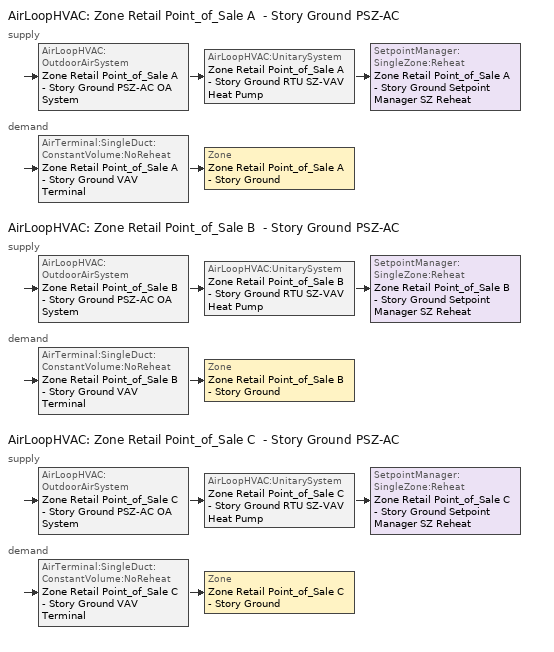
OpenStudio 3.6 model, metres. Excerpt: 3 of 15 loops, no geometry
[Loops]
AirLoopHVAC 'Zone Retail Point_of_Sale A  - Story Ground PSZ-AC'
 supply: AirLoopHVAC:OutdoorAirSystem 'Zone Retail Point_of_Sale A  - Story Ground PSZ-AC OA System' > AirLoopHVAC:UnitarySystem 'Zone Retail Point_of_Sale A  - Story Ground RTU SZ-VAV Heat Pump' > SetpointManager:SingleZone:Reheat 'Zone Retail Point_of_Sale A  - Story Ground Setpoint Manager SZ Reheat'
 demand: AirTerminal:SingleDuct:ConstantVolume:NoReheat 'Zone Retail Point_of_Sale A  - Story Ground VAV Terminal' > Zone 'Zone Retail Point_of_Sale A  - Story Ground'
AirLoopHVAC 'Zone Retail Point_of_Sale B  - Story Ground PSZ-AC'
 supply: AirLoopHVAC:OutdoorAirSystem 'Zone Retail Point_of_Sale B  - Story Ground PSZ-AC OA System' > AirLoopHVAC:UnitarySystem 'Zone Retail Point_of_Sale B  - Story Ground RTU SZ-VAV Heat Pump' > SetpointManager:SingleZone:Reheat 'Zone Retail Point_of_Sale B  - Story Ground Setpoint Manager SZ Reheat'
 demand: AirTerminal:SingleDuct:ConstantVolume:NoReheat 'Zone Retail Point_of_Sale B  - Story Ground VAV Terminal' > Zone 'Zone Retail Point_of_Sale B  - Story Ground'
AirLoopHVAC 'Zone Retail Point_of_Sale C  - Story Ground PSZ-AC'
 supply: AirLoopHVAC:OutdoorAirSystem 'Zone Retail Point_of_Sale C  - Story Ground PSZ-AC OA System' > AirLoopHVAC:UnitarySystem 'Zone Retail Point_of_Sale C  - Story Ground RTU SZ-VAV Heat Pump' > SetpointManager:SingleZone:Reheat 'Zone Retail Point_of_Sale C  - Story Ground Setpoint Manager SZ Reheat'
 demand: AirTerminal:SingleDuct:ConstantVolume:NoReheat 'Zone Retail Point_of_Sale C  - Story Ground VAV Terminal' > Zone 'Zone Retail Point_of_Sale C  - Story Ground'
[Sizing:Zone] Zone Cooling Design Supply Air Temperature Input Method=SupplyAirTemperature; Zone Cooling Design Supply Air Temperature {C}=12.7778; Zone Cooling Design Supply Air Temperature Difference {deltaC}=11.11; Zone Heating Design Supply Air Temperature Input Method=SupplyAirTemperature; Zone Heating Design Supply Air Temperature {C}=50; Zone Heating Design Supply Air Temperature Difference {deltaC}=11.11; Zone Cooling Design Supply Air Humidity Ratio {kg-H2O/kg-air}=0.0085; Zone Heating Design Supply Air Humidity Ratio {kg-H2O/kg-air}=0.008; Cooling Design Air Flow Method=DesignDay; Heating Design Air Flow Method=DesignDay; Account for Dedicated Outdoor Air System=No; Dedicated Outdoor Air System Control Strategy=NeutralSupplyAir; Dedicated Outdoor Air Low Setpoint Temperature for Design {C}=autosize; Dedicated Outdoor Air High Setpoint Temperature for Design {C}=autosize; Zone Load Sizing Method=Sensible Load Only No Latent Load; Zone Latent Cooling Design Supply Air Humidity Ratio Input Method=HumidityRatioDifference; Zone Cooling Design Supply Air Humidity Ratio Difference {kgWater/kgDryAir}=0.005; Zone Latent Heating Design Supply Air Humidity Ratio Input Method=HumidityRatioDifference; Zone Humidification Design Supply Air Humidity Ratio Difference {kgWater/kgDryAir}=0.005
Zone Retail Point_of_Sale A  - Story Ground; Zone Retail Point_of_Sale B  - Story Ground; Zone Retail Point_of_Sale C  - Story Ground
[Zone equipment]
Zone Retail Point_of_Sale A  - Story Ground: Zone Retail Point_of_Sale A  - Story Ground VAV Terminal
Zone Retail Point_of_Sale B  - Story Ground: Zone Retail Point_of_Sale B  - Story Ground VAV Terminal
Zone Retail Point_of_Sale C  - Story Ground: Zone Retail Point_of_Sale C  - Story Ground VAV Terminal
[AirLoopHVAC] Design Return Air Flow Fraction of Supply Air Flow=1
Name | Availability Schedule | Design Supply Air Flow Rate {m3/s}
Zone Retail Point_of_Sale A  - Story Ground PSZ-AC | Zone Retail Point_of_Sale A  - Story Ground PSZ-AC Occ Sch | 0.190138
Zone Retail Point_of_Sale B  - Story Ground PSZ-AC | Zone Retail Point_of_Sale B  - Story Ground PSZ-AC Occ Sch | 0.979689
Zone Retail Point_of_Sale C  - Story Ground PSZ-AC | Zone Retail Point_of_Sale C  - Story Ground PSZ-AC Occ Sch | 0.230054
[Sizing:System] Type of Load to Size On=Sensible; Central Heating Maximum System Air Flow Ratio=1; Preheat Design Temperature {C}=7.22222; Preheat Design Humidity Ratio {kg-H2O/kg-Air}=0.008; Precool Design Temperature {C}=12.7778; Precool Design Humidity Ratio {kg-H2O/kg-Air}=0.008; Central Cooling Design Supply Air Temperature {C}=12.7778; Central Heating Design Supply Air Temperature {C}=50; Sizing Option=Coincident; 100% Outdoor Air in Cooling=No; 100% Outdoor Air in Heating=No; Central Cooling Design Supply Air Humidity Ratio {kg-H2O/kg-Air}=0.0085; Central Heating Design Supply Air Humidity Ratio {kg-H2O/kg-Air}=0.008; Cooling Design Air Flow Method=DesignDay; Heating Design Air Flow Method=DesignDay; System Outdoor Air Method=ZoneSum; Zone Maximum Outdoor Air Fraction=1; Cooling Supply Air Flow Rate Per Floor Area {m3/s-m2}=0.00996765; Cooling Fraction of Autosized Cooling Supply Air Flow Rate=1; Cooling Supply Air Flow Rate Per Unit Cooling Capacity {m3/s-W}=3.94755e-05; Heating Supply Air Flow Rate Per Floor Area {m3/s-m2}=0.00996765; Heating Fraction of Autosized Heating Supply Air Flow Rate=1; Heating Fraction of Autosized Cooling Supply Air Flow Rate=1; Heating Supply Air Flow Rate Per Unit Heating Capacity {m3/s-W}=3.15882e-05; Cooling Design Capacity Method=CoolingDesignCapacity; Cooling Design Capacity Per Floor Area {W/m2}=234.7; Fraction of Autosized Cooling Design Capacity=1; Heating Design Capacity Method=HeatingDesignCapacity; Heating Design Capacity Per Floor Area {W/m2}=157; Fraction of Autosized Heating Design Capacity=1; Central Cooling Capacity Control Method=VAV; Occupant Diversity=1
Name | Design Outdoor Air Flow Rate {m3/s} | Cooling Design Capacity {W} | Heating Design Capacity {W}
Zone Retail Point_of_Sale A  - Story Ground PSZ-AC | 0.190138 | 2778.32 | 2403.94
Zone Retail Point_of_Sale B  - Story Ground PSZ-AC | 0.979689 | 15492.24 | 17136.99
Zone Retail Point_of_Sale C  - Story Ground PSZ-AC | 0.230054 | 3126.13 | 2403.94
[SetpointManager:SingleZone:Reheat] Minimum Supply Air Temperature {C}=12.7778; Maximum Supply Air Temperature {C}=50
Name | Control Zone | Setpoint Node or NodeList
Zone Retail Point_of_Sale A  - Story Ground Setpoint Manager SZ Reheat | Zone Retail Point_of_Sale A  - Story Ground | Zone Retail Point_of_Sale A  - Story Ground PSZ-AC Supply Outlet Node
Zone Retail Point_of_Sale B  - Story Ground Setpoint Manager SZ Reheat | Zone Retail Point_of_Sale B  - Story Ground | Zone Retail Point_of_Sale B  - Story Ground PSZ-AC Supply Outlet Node
Zone Retail Point_of_Sale C  - Story Ground Setpoint Manager SZ Reheat | Zone Retail Point_of_Sale C  - Story Ground | Zone Retail Point_of_Sale C  - Story Ground PSZ-AC Supply Outlet Node
[Controller:OutdoorAir] Economizer Control Type=NoEconomizer; Economizer Control Action Type=ModulateFlow; Economizer Maximum Limit Dry-Bulb Temperature {C}=28; Economizer Maximum Limit Enthalpy {J/kg}=64000; Lockout Type=LockoutWithCompressor; Minimum Limit Type=FixedMinimum; High Humidity Control=No; Heat Recovery Bypass Control Type=BypassWhenWithinEconomizerLimits
Name | Minimum Outdoor Air Flow Rate {m3/s} | Maximum Outdoor Air Flow Rate {m3/s} | Minimum Outdoor Air Schedule | Controller Mechanical Ventilation
Zone Retail Point_of_Sale A  - Story Ground PSZ-AC OA System Controller | 0.0382122 | 0.190138 | Zone Retail Point_of_Sale A  - Story Ground PSZ-AC_night_ventcycle_schedule | Controller Mechanical Ventilation 7
Zone Retail Point_of_Sale B  - Story Ground PSZ-AC OA System Controller | 0.272404 | 0.979689 | Zone Retail Point_of_Sale B  - Story Ground PSZ-AC_night_ventcycle_schedule | Controller Mechanical Ventilation 8
Zone Retail Point_of_Sale C  - Story Ground PSZ-AC OA System Controller | 0.0382122 | 0.230054 | Zone Retail Point_of_Sale C  - Story Ground PSZ-AC_night_ventcycle_schedule | Controller Mechanical Ventilation 9
[Controller:MechanicalVentilation] Availability Schedule=Always On Discrete
Controller Mechanical Ventilation 7; Controller Mechanical Ventilation 8; Controller Mechanical Ventilation 9
[AirLoopHVAC:OutdoorAirSystem]
Name | Controller
Zone Retail Point_of_Sale A  - Story Ground PSZ-AC OA System | Zone Retail Point_of_Sale A  - Story Ground PSZ-AC OA System Controller
Zone Retail Point_of_Sale B  - Story Ground PSZ-AC OA System | Zone Retail Point_of_Sale B  - Story Ground PSZ-AC OA System Controller
Zone Retail Point_of_Sale C  - Story Ground PSZ-AC OA System | Zone Retail Point_of_Sale C  - Story Ground PSZ-AC OA System Controller
[AirTerminal:SingleDuct:ConstantVolume:NoReheat] Availability Schedule=Always On Discrete; Maximum Air Flow Rate {m3/s}=AutoSize
Zone Retail Point_of_Sale A  - Story Ground VAV Terminal; Zone Retail Point_of_Sale B  - Story Ground VAV Terminal; Zone Retail Point_of_Sale C  - Story Ground VAV Terminal
[Coil:Cooling:DX:MultiSpeed] Availability Schedule=Always On Discrete; Condenser Type=AirCooled; Minimum Outdoor Dry-Bulb Temperature for Compressor Operation {C}=-25; Apply Part Load Fraction to Speeds Greater than 1=No; Apply Latent Degradation to Speeds Greater than 1=No; Crankcase Heater Capacity {W}=0; Maximum Outdoor Dry-Bulb Temperature for Crankcase Heater Operation {C}=10; Basin Heater Capacity {W/K}=0; Basin Heater Setpoint Temperature {C}=2; Fuel Type=Electricity
Name | Stage 1 | Stage 2 | Stage 3 | Stage 4
Zone Retail Point_of_Sale A  - Story Ground PSZ-AC Heat Pump Cooling Coil | Coil Cooling DX Multi Speed Stage Data 25 | Coil Cooling DX Multi Speed Stage Data 26 | Coil Cooling DX Multi Speed Stage Data 27 | Coil Cooling DX Multi Speed Stage Data 28
Zone Retail Point_of_Sale B  - Story Ground PSZ-AC Heat Pump Cooling Coil | Coil Cooling DX Multi Speed Stage Data 29 | Coil Cooling DX Multi Speed Stage Data 30 | Coil Cooling DX Multi Speed Stage Data 31 | Coil Cooling DX Multi Speed Stage Data 32
Zone Retail Point_of_Sale C  - Story Ground PSZ-AC Heat Pump Cooling Coil | Coil Cooling DX Multi Speed Stage Data 33 | Coil Cooling DX Multi Speed Stage Data 34 | Coil Cooling DX Multi Speed Stage Data 35 | Coil Cooling DX Multi Speed Stage Data 36
[Coil:Cooling:DX:MultiSpeed:StageData] Rated Evaporator Fan Power Per Volume Flow Rate 2017 {W/(m3/s)}=773.3; Rated Evaporator Fan Power Per Volume Flow Rate 2023 {W/(m3/s)}=934.4; Nominal Time for Condensate Removal to Begin {s}=1000; Ratio of Initial Moisture Evaporation Rate and Steady State Latent Capacity=1.5; Maximum Cycling Rate {cycles/hr}=0; Latent Capacity Time Constant {s}=45; Rated Waste Heat Fraction of Power Input=0.5; Evaporative Condenser Effectiveness=0.9; Evaporative Condenser Air Flow Rate {m3/s}=autosize; Rated Evaporative Condenser Pump Power Consumption {W}=autosize
Name | Gross Rated Total Cooling Capacity {W} | Gross Rated Sensible Heat Ratio | Gross Rated Cooling COP {W/W} | Rated Air Flow Rate {m3/s} | Total Cooling Capacity Function of Temperature Curve | Total Cooling Capacity Function of Flow Fraction Curve | Energy Input Ratio Function of Temperature Curve | Energy Input Ratio Function of Flow Fraction Curve | Part Load Fraction Correlation Curve | Waste Heat Function of Temperature Curve
Coil Cooling DX Multi Speed Stage Data 25 | 1564.99 | 0.872821 | 4.4 | 0.0760554 | Zone Retail Point_of_Sale A  - Story Ground PSZ-AC cool_cap_ft1 | Zone Retail Point_of_Sale A  - Story Ground PSZ-AC cool_cap_fff_all_stages | Zone Retail Point_of_Sale A  - Story Ground PSZ-AC cool_eir_ft1 | Zone Retail Point_of_Sale A  - Story Ground PSZ-AC cool_eir_fff | Zone Retail Point_of_Sale A  - Story Ground PSZ-AC cool_plf_fplr | Curve Biquadratic 147
Coil Cooling DX Multi Speed Stage Data 26 | 2217.06 | 0.804631 | 4.56 | 0.114045 | Zone Retail Point_of_Sale A  - Story Ground PSZ-AC cool_cap_ft2 | Zone Retail Point_of_Sale A  - Story Ground PSZ-AC cool_cap_fff_all_stages | Zone Retail Point_of_Sale A  - Story Ground PSZ-AC cool_eir_ft2 | Zone Retail Point_of_Sale A  - Story Ground PSZ-AC cool_eir_fff | Zone Retail Point_of_Sale A  - Story Ground PSZ-AC cool_plf_fplr | Curve Biquadratic 150
Coil Cooling DX Multi Speed Stage Data 27 | 2912.61 | 0.794527 | 4.44 | 0.139384 | Zone Retail Point_of_Sale A  - Story Ground PSZ-AC cool_cap_ft3 | Zone Retail Point_of_Sale A  - Story Ground PSZ-AC cool_cap_fff_all_stages | Zone Retail Point_of_Sale A  - Story Ground PSZ-AC cool_eir_ft3 | Zone Retail Point_of_Sale A  - Story Ground PSZ-AC cool_eir_fff | Zone Retail Point_of_Sale A  - Story Ground PSZ-AC cool_plf_fplr | Curve Biquadratic 153
Coil Cooling DX Multi Speed Stage Data 28 | 4347.18 | 0.784533 | 4.11 | 0.190138 | Zone Retail Point_of_Sale A  - Story Ground PSZ-AC cool_cap_ft4 | Zone Retail Point_of_Sale A  - Story Ground PSZ-AC cool_cap_fff_all_stages | Zone Retail Point_of_Sale A  - Story Ground PSZ-AC cool_eir_ft4 | Zone Retail Point_of_Sale A  - Story Ground PSZ-AC cool_eir_fff | Zone Retail Point_of_Sale A  - Story Ground PSZ-AC cool_plf_fplr | Curve Biquadratic 156
Coil Cooling DX Multi Speed Stage Data 29 | 8758.09 | 0.872821 | 4.4 | 0.391876 | Zone Retail Point_of_Sale B  - Story Ground PSZ-AC cool_cap_ft1 | Zone Retail Point_of_Sale B  - Story Ground PSZ-AC cool_cap_fff_all_stages | Zone Retail Point_of_Sale B  - Story Ground PSZ-AC cool_eir_ft1 | Zone Retail Point_of_Sale B  - Story Ground PSZ-AC cool_eir_fff | Zone Retail Point_of_Sale B  - Story Ground PSZ-AC cool_plf_fplr | Curve Biquadratic 171
Coil Cooling DX Multi Speed Stage Data 30 | 12407.3 | 0.804631 | 4.56 | 0.587618 | Zone Retail Point_of_Sale B  - Story Ground PSZ-AC cool_cap_ft2 | Zone Retail Point_of_Sale B  - Story Ground PSZ-AC cool_cap_fff_all_stages | Zone Retail Point_of_Sale B  - Story Ground PSZ-AC cool_eir_ft2 | Zone Retail Point_of_Sale B  - Story Ground PSZ-AC cool_eir_fff | Zone Retail Point_of_Sale B  - Story Ground PSZ-AC cool_plf_fplr | Curve Biquadratic 174
Coil Cooling DX Multi Speed Stage Data 31 | 16299.8 | 0.794527 | 4.44 | 0.718178 | Zone Retail Point_of_Sale B  - Story Ground PSZ-AC cool_cap_ft3 | Zone Retail Point_of_Sale B  - Story Ground PSZ-AC cool_cap_fff_all_stages | Zone Retail Point_of_Sale B  - Story Ground PSZ-AC cool_eir_ft3 | Zone Retail Point_of_Sale B  - Story Ground PSZ-AC cool_eir_fff | Zone Retail Point_of_Sale B  - Story Ground PSZ-AC cool_plf_fplr | Curve Biquadratic 177
Coil Cooling DX Multi Speed Stage Data 32 | 24328 | 0.784533 | 4.11 | 0.979689 | Zone Retail Point_of_Sale B  - Story Ground PSZ-AC cool_cap_ft4 | Zone Retail Point_of_Sale B  - Story Ground PSZ-AC cool_cap_fff_all_stages | Zone Retail Point_of_Sale B  - Story Ground PSZ-AC cool_eir_ft4 | Zone Retail Point_of_Sale B  - Story Ground PSZ-AC cool_eir_fff | Zone Retail Point_of_Sale B  - Story Ground PSZ-AC cool_plf_fplr | Curve Biquadratic 180
Coil Cooling DX Multi Speed Stage Data 33 | 1656.23 | 0.872821 | 4.4 | 0.0920217 | Zone Retail Point_of_Sale C  - Story Ground PSZ-AC cool_cap_ft1 | Zone Retail Point_of_Sale C  - Story Ground PSZ-AC cool_cap_fff_all_stages | Zone Retail Point_of_Sale C  - Story Ground PSZ-AC cool_eir_ft1 | Zone Retail Point_of_Sale C  - Story Ground PSZ-AC cool_eir_fff | Zone Retail Point_of_Sale C  - Story Ground PSZ-AC cool_plf_fplr | Curve Biquadratic 195
Coil Cooling DX Multi Speed Stage Data 34 | 2346.33 | 0.804631 | 4.56 | 0.137987 | Zone Retail Point_of_Sale C  - Story Ground PSZ-AC cool_cap_ft2 | Zone Retail Point_of_Sale C  - Story Ground PSZ-AC cool_cap_fff_all_stages | Zone Retail Point_of_Sale C  - Story Ground PSZ-AC cool_eir_ft2 | Zone Retail Point_of_Sale C  - Story Ground PSZ-AC cool_eir_fff | Zone Retail Point_of_Sale C  - Story Ground PSZ-AC cool_plf_fplr | Curve Biquadratic 198
Coil Cooling DX Multi Speed Stage Data 35 | 3082.43 | 0.794527 | 4.44 | 0.168645 | Zone Retail Point_of_Sale C  - Story Ground PSZ-AC cool_cap_ft3 | Zone Retail Point_of_Sale C  - Story Ground PSZ-AC cool_cap_fff_all_stages | Zone Retail Point_of_Sale C  - Story Ground PSZ-AC cool_eir_ft3 | Zone Retail Point_of_Sale C  - Story Ground PSZ-AC cool_eir_fff | Zone Retail Point_of_Sale C  - Story Ground PSZ-AC cool_plf_fplr | Curve Biquadratic 201
Coil Cooling DX Multi Speed Stage Data 36 | 4600.64 | 0.784533 | 4.11 | 0.230054 | Zone Retail Point_of_Sale C  - Story Ground PSZ-AC cool_cap_ft4 | Zone Retail Point_of_Sale C  - Story Ground PSZ-AC cool_cap_fff_all_stages | Zone Retail Point_of_Sale C  - Story Ground PSZ-AC cool_eir_ft4 | Zone Retail Point_of_Sale C  - Story Ground PSZ-AC cool_eir_fff | Zone Retail Point_of_Sale C  - Story Ground PSZ-AC cool_plf_fplr | Curve Biquadratic 204
[Coil:Heating:DX:MultiSpeed] Availability Schedule=Always On Discrete; Minimum Outdoor Dry-Bulb Temperature for Compressor Operation {C}=-17.7778; Crankcase Heater Capacity {W}=0; Maximum Outdoor Dry-Bulb Temperature for Crankcase Heater Operation {C}=10; Maximum Outdoor Dry-Bulb Temperature for Defrost Operation {C}=4.444; Defrost Strategy=ReverseCycle; Defrost Control=OnDemand; Defrost Time Period Fraction=0.058333; Resistive Defrost Heater Capacity {W}=autosize; Apply Part Load Fraction to Speeds Greater than 1=No; Fuel Type=Electricity; Region number for Calculating HSPF=4
Name | Defrost Energy Input Ratio Function of Temperature Curve | Stage 1 | Stage 2 | Stage 3 | Stage 4
Zone Retail Point_of_Sale A  - Story Ground PSZ-AC Heat Pump Coil | Zone Retail Point_of_Sale A  - Story Ground PSZ-AC defrost_eir | Coil Heating DX Multi Speed Stage Data 25 | Coil Heating DX Multi Speed Stage Data 26 | Coil Heating DX Multi Speed Stage Data 27 | Coil Heating DX Multi Speed Stage Data 28
Zone Retail Point_of_Sale B  - Story Ground PSZ-AC Heat Pump Coil | Zone Retail Point_of_Sale B  - Story Ground PSZ-AC defrost_eir | Coil Heating DX Multi Speed Stage Data 29 | Coil Heating DX Multi Speed Stage Data 30 | Coil Heating DX Multi Speed Stage Data 31 | Coil Heating DX Multi Speed Stage Data 32
Zone Retail Point_of_Sale C  - Story Ground PSZ-AC Heat Pump Coil | Zone Retail Point_of_Sale C  - Story Ground PSZ-AC defrost_eir | Coil Heating DX Multi Speed Stage Data 33 | Coil Heating DX Multi Speed Stage Data 34 | Coil Heating DX Multi Speed Stage Data 35 | Coil Heating DX Multi Speed Stage Data 36
[Coil:Heating:DX:MultiSpeed:StageData] Rated Supply Air Fan Power Per Volume Flow Rate 2017 {W/(m3/s)}=773.3; Rated Supply Air Fan Power Per Volume Flow Rate 2023 {W/(m3/s)}=934.4; Rated Waste Heat Fraction of Power Input=0.2
Name | Gross Rated Heating Capacity {W} | Gross Rated Heating COP {W/W} | Rated Air Flow Rate {m3/s} | Heating Capacity Function of Temperature Curve | Heating Capacity Function of Flow Fraction Curve | Energy Input Ratio Function of Temperature Curve | Energy Input Ratio Function of Flow Fraction Curve | Part Load Fraction Correlation Curve | Waste Heat Function of Temperature Curve
Coil Heating DX Multi Speed Stage Data 25 | 1258.99 | 4.96 | 0.0760554 | Zone Retail Point_of_Sale A  - Story Ground PSZ-AC heat_cap_ft1 | Zone Retail Point_of_Sale A  - Story Ground PSZ-AC heat_cap_fff_all_stages | Zone Retail Point_of_Sale A  - Story Ground PSZ-AC heat_eir_ft1 | Zone Retail Point_of_Sale A  - Story Ground PSZ-AC heat_eir_fff | Zone Retail Point_of_Sale A  - Story Ground PSZ-AC heat_plf_fplr | Curve Biquadratic 159
Coil Heating DX Multi Speed Stage Data 26 | 2086.65 | 4.24 | 0.114045 | Zone Retail Point_of_Sale A  - Story Ground PSZ-AC heat_cap_ft2 | Zone Retail Point_of_Sale A  - Story Ground PSZ-AC heat_cap_fff_all_stages | Zone Retail Point_of_Sale A  - Story Ground PSZ-AC heat_eir_ft2 | Zone Retail Point_of_Sale A  - Story Ground PSZ-AC heat_eir_fff | Zone Retail Point_of_Sale A  - Story Ground PSZ-AC heat_plf_fplr | Curve Biquadratic 162
Coil Heating DX Multi Speed Stage Data 27 | 3461.24 | 3.59 | 0.139384 | Zone Retail Point_of_Sale A  - Story Ground PSZ-AC heat_cap_ft3 | Zone Retail Point_of_Sale A  - Story Ground PSZ-AC heat_cap_fff_all_stages | Zone Retail Point_of_Sale A  - Story Ground PSZ-AC heat_eir_ft3 | Zone Retail Point_of_Sale A  - Story Ground PSZ-AC heat_eir_fff | Zone Retail Point_of_Sale A  - Story Ground PSZ-AC heat_plf_fplr | Curve Biquadratic 165
Coil Heating DX Multi Speed Stage Data 28 | 4347.18 | 3.42 | 0.190138 | Zone Retail Point_of_Sale A  - Story Ground PSZ-AC heat_cap_ft4 | Zone Retail Point_of_Sale A  - Story Ground PSZ-AC heat_cap_fff_all_stages | Zone Retail Point_of_Sale A  - Story Ground PSZ-AC heat_eir_ft4 | Zone Retail Point_of_Sale A  - Story Ground PSZ-AC heat_eir_fff | Zone Retail Point_of_Sale A  - Story Ground PSZ-AC heat_plf_fplr | Curve Biquadratic 168
Coil Heating DX Multi Speed Stage Data 29 | 6811.85 | 4.96 | 0.391876 | Zone Retail Point_of_Sale B  - Story Ground PSZ-AC heat_cap_ft1 | Zone Retail Point_of_Sale B  - Story Ground PSZ-AC heat_cap_fff_all_stages | Zone Retail Point_of_Sale B  - Story Ground PSZ-AC heat_eir_ft1 | Zone Retail Point_of_Sale B  - Story Ground PSZ-AC heat_eir_fff | Zone Retail Point_of_Sale B  - Story Ground PSZ-AC heat_plf_fplr | Curve Biquadratic 183
Coil Heating DX Multi Speed Stage Data 30 | 11677.5 | 4.24 | 0.587618 | Zone Retail Point_of_Sale B  - Story Ground PSZ-AC heat_cap_ft2 | Zone Retail Point_of_Sale B  - Story Ground PSZ-AC heat_cap_fff_all_stages | Zone Retail Point_of_Sale B  - Story Ground PSZ-AC heat_eir_ft2 | Zone Retail Point_of_Sale B  - Story Ground PSZ-AC heat_eir_fff | Zone Retail Point_of_Sale B  - Story Ground PSZ-AC heat_plf_fplr | Curve Biquadratic 186
Coil Heating DX Multi Speed Stage Data 31 | 17834.1 | 3.59 | 0.718178 | Zone Retail Point_of_Sale B  - Story Ground PSZ-AC heat_cap_ft3 | Zone Retail Point_of_Sale B  - Story Ground PSZ-AC heat_cap_fff_all_stages | Zone Retail Point_of_Sale B  - Story Ground PSZ-AC heat_eir_ft3 | Zone Retail Point_of_Sale B  - Story Ground PSZ-AC heat_eir_fff | Zone Retail Point_of_Sale B  - Story Ground PSZ-AC heat_plf_fplr | Curve Biquadratic 189
Coil Heating DX Multi Speed Stage Data 32 | 24328 | 3.42 | 0.979689 | Zone Retail Point_of_Sale B  - Story Ground PSZ-AC heat_cap_ft4 | Zone Retail Point_of_Sale B  - Story Ground PSZ-AC heat_cap_fff_all_stages | Zone Retail Point_of_Sale B  - Story Ground PSZ-AC heat_eir_ft4 | Zone Retail Point_of_Sale B  - Story Ground PSZ-AC heat_eir_fff | Zone Retail Point_of_Sale B  - Story Ground PSZ-AC heat_plf_fplr | Curve Biquadratic 192
Coil Heating DX Multi Speed Stage Data 33 | 1523.29 | 4.96 | 0.0920217 | Zone Retail Point_of_Sale C  - Story Ground PSZ-AC heat_cap_ft1 | Zone Retail Point_of_Sale C  - Story Ground PSZ-AC heat_cap_fff_all_stages | Zone Retail Point_of_Sale C  - Story Ground PSZ-AC heat_eir_ft1 | Zone Retail Point_of_Sale C  - Story Ground PSZ-AC heat_eir_fff | Zone Retail Point_of_Sale C  - Story Ground PSZ-AC heat_plf_fplr | Curve Biquadratic 207
Coil Heating DX Multi Speed Stage Data 34 | 2284.17 | 4.24 | 0.137987 | Zone Retail Point_of_Sale C  - Story Ground PSZ-AC heat_cap_ft2 | Zone Retail Point_of_Sale C  - Story Ground PSZ-AC heat_cap_fff_all_stages | Zone Retail Point_of_Sale C  - Story Ground PSZ-AC heat_eir_ft2 | Zone Retail Point_of_Sale C  - Story Ground PSZ-AC heat_eir_fff | Zone Retail Point_of_Sale C  - Story Ground PSZ-AC heat_plf_fplr | Curve Biquadratic 210
Coil Heating DX Multi Speed Stage Data 35 | 3910.54 | 3.59 | 0.168645 | Zone Retail Point_of_Sale C  - Story Ground PSZ-AC heat_cap_ft3 | Zone Retail Point_of_Sale C  - Story Ground PSZ-AC heat_cap_fff_all_stages | Zone Retail Point_of_Sale C  - Story Ground PSZ-AC heat_eir_ft3 | Zone Retail Point_of_Sale C  - Story Ground PSZ-AC heat_eir_fff | Zone Retail Point_of_Sale C  - Story Ground PSZ-AC heat_plf_fplr | Curve Biquadratic 213
Coil Heating DX Multi Speed Stage Data 36 | 4600.64 | 3.42 | 0.230054 | Zone Retail Point_of_Sale C  - Story Ground PSZ-AC heat_cap_ft4 | Zone Retail Point_of_Sale C  - Story Ground PSZ-AC heat_cap_fff_all_stages | Zone Retail Point_of_Sale C  - Story Ground PSZ-AC heat_eir_ft4 | Zone Retail Point_of_Sale C  - Story Ground PSZ-AC heat_eir_fff | Zone Retail Point_of_Sale C  - Story Ground PSZ-AC heat_plf_fplr | Curve Biquadratic 216
[Coil:Heating:Gas] Availability Schedule=Always On Discrete; Gas Burner Efficiency=0.8; Parasitic Electric Load {W}=0; Parasitic Gas Load {W}=0
Name | Nominal Capacity {W}
Zone Retail Point_of_Sale A  - Story Ground PSZ-AC gas backup coil | 7672.74
Zone Retail Point_of_Sale B  - Story Ground PSZ-AC gas backup coil | 41665.4
Zone Retail Point_of_Sale C  - Story Ground PSZ-AC gas backup coil | 9057.02
[Fan:VariableVolume] Availability Schedule=Always On Discrete; Fan Total Efficiency=0.63; Pressure Rise {Pa}=622.722; Maximum Flow Rate {m3/s}=Autosize; Fan Power Minimum Flow Rate Input Method=Fraction; Fan Power Minimum Flow Fraction=0.4; Fan Power Minimum Air Flow Rate {m3/s}=0; Motor In Airstream Fraction=1; Fan Power Coefficient 1=0.242469; Fan Power Coefficient 2=-1.46455; Fan Power Coefficient 3=4.496391; Fan Power Coefficient 4=-3.6426; Fan Power Coefficient 5=1.301203
Name | Motor Efficiency
Zone Retail Point_of_Sale A  - Story Ground PSZ-AC VFD Fan; Zone Retail Point_of_Sale C  - Story Ground PSZ-AC VFD Fan | 0.825
Zone Retail Point_of_Sale B  - Story Ground PSZ-AC VFD Fan | 0.875
[AirLoopHVAC:UnitarySystem] Control Type=Load; Dehumidification Control Type=None; Availability Schedule=Always On Discrete; Fan Placement=DrawThrough; DX Heating Coil Sizing Ratio=1; Use DOAS DX Cooling Coil=No; DOAS DX Cooling Coil Leaving Minimum Air Temperature {C}=2; Latent Load Control=SensibleOnlyLoadControl; Supply Air Flow Rate Method During Cooling Operation=SupplyAirFlowRate; Supply Air Flow Rate Method During Heating Operation=SupplyAirFlowRate; Supply Air Flow Rate Method When No Cooling or Heating is Required=SupplyAirFlowRate; Maximum Supply Air Temperature {C}=50; Maximum Outdoor Dry-Bulb Temperature for Supplemental Heater Operation {C}=21; Maximum Cycling Rate {cycles/hr}=2.5; Heat Pump Time Constant {s}=60; Fraction of On-Cycle Power Use=0.01; Heat Pump Fan Delay Time {s}=60; Ancilliary On-Cycle Electric Power {W}=0; Ancilliary Off-Cycle Electric Power {W}=0
Name | Controlling Zone or Thermostat Location | Supply Fan | Supply Air Fan Operating Mode Schedule | Heating Coil | Cooling Coil | Supplemental Heating Coil | Supply Air Flow Rate During Cooling Operation {m3/s} | Supply Air Flow Rate During Heating Operation {m3/s} | Supply Air Flow Rate When No Cooling or Heating is Required {m3/s}
Zone Retail Point_of_Sale A  - Story Ground RTU SZ-VAV Heat Pump | Zone Retail Point_of_Sale A  - Story Ground | Zone Retail Point_of_Sale A  - Story Ground PSZ-AC VFD Fan | Zone Retail Point_of_Sale A  - Story Ground PSZ-AC_night_fancycle_schedule | Zone Retail Point_of_Sale A  - Story Ground PSZ-AC Heat Pump Coil | Zone Retail Point_of_Sale A  - Story Ground PSZ-AC Heat Pump Cooling Coil | Zone Retail Point_of_Sale A  - Story Ground PSZ-AC gas backup coil | 0.190138 | 0.190138 | 0.0760554
Zone Retail Point_of_Sale B  - Story Ground RTU SZ-VAV Heat Pump | Zone Retail Point_of_Sale B  - Story Ground | Zone Retail Point_of_Sale B  - Story Ground PSZ-AC VFD Fan | Zone Retail Point_of_Sale B  - Story Ground PSZ-AC_night_fancycle_schedule | Zone Retail Point_of_Sale B  - Story Ground PSZ-AC Heat Pump Coil | Zone Retail Point_of_Sale B  - Story Ground PSZ-AC Heat Pump Cooling Coil | Zone Retail Point_of_Sale B  - Story Ground PSZ-AC gas backup coil | 0.979689 | 0.979689 | 0.391876
Zone Retail Point_of_Sale C  - Story Ground RTU SZ-VAV Heat Pump | Zone Retail Point_of_Sale C  - Story Ground | Zone Retail Point_of_Sale C  - Story Ground PSZ-AC VFD Fan | Zone Retail Point_of_Sale C  - Story Ground PSZ-AC_night_fancycle_schedule | Zone Retail Point_of_Sale C  - Story Ground PSZ-AC Heat Pump Coil | Zone Retail Point_of_Sale C  - Story Ground PSZ-AC Heat Pump Cooling Coil | Zone Retail Point_of_Sale C  - Story Ground PSZ-AC gas backup coil | 0.230054 | 0.230054 | 0.0920217
[Schedule:Ruleset]
Name | Default Day Schedule | Summer Design Day Schedule | Winter Design Day Schedule
Zone Retail Point_of_Sale A  - Story Ground PSZ-AC Occ Sch | Zone Retail Point_of_Sale A  - Story Ground PSZ-AC Occ Sch Default | Zone Retail Point_of_Sale A  - Story Ground PSZ-AC Occ Sch Summer Design Day | Zone Retail Point_of_Sale A  - Story Ground PSZ-AC Occ Sch Winter Design Day
Zone Retail Point_of_Sale B  - Story Ground PSZ-AC Occ Sch | Zone Retail Point_of_Sale B  - Story Ground PSZ-AC Occ Sch Default | Zone Retail Point_of_Sale B  - Story Ground PSZ-AC Occ Sch Summer Design Day | Zone Retail Point_of_Sale B  - Story Ground PSZ-AC Occ Sch Winter Design Day
Zone Retail Point_of_Sale C  - Story Ground PSZ-AC Occ Sch | Zone Retail Point_of_Sale C  - Story Ground PSZ-AC Occ Sch Default | Zone Retail Point_of_Sale C  - Story Ground PSZ-AC Occ Sch Summer Design Day | Zone Retail Point_of_Sale C  - Story Ground PSZ-AC Occ Sch Winter Design Day
Zone Retail Point_of_Sale A  - Story Ground PSZ-AC_night_fancycle_schedule | Zone Retail Point_of_Sale A  - Story Ground PSZ-AC Occ Sch Default 1 | Zone Retail Point_of_Sale A  - Story Ground PSZ-AC Occ Sch Summer Design Day 1 | Zone Retail Point_of_Sale A  - Story Ground PSZ-AC Occ Sch Winter Design Day 1
Zone Retail Point_of_Sale B  - Story Ground PSZ-AC_night_fancycle_schedule | Zone Retail Point_of_Sale B  - Story Ground PSZ-AC Occ Sch Default 1 | Zone Retail Point_of_Sale B  - Story Ground PSZ-AC Occ Sch Summer Design Day 1 | Zone Retail Point_of_Sale B  - Story Ground PSZ-AC Occ Sch Winter Design Day 1
Zone Retail Point_of_Sale C  - Story Ground PSZ-AC_night_fancycle_schedule | Zone Retail Point_of_Sale C  - Story Ground PSZ-AC Occ Sch Default 1 | Zone Retail Point_of_Sale C  - Story Ground PSZ-AC Occ Sch Summer Design Day 1 | Zone Retail Point_of_Sale C  - Story Ground PSZ-AC Occ Sch Winter Design Day 1
[Schedule:Day]
Zone Retail Point_of_Sale A  - Story Ground PSZ-AC Occ Sch Default; Zone Retail Point_of_Sale B  - Story Ground PSZ-AC Occ Sch Default; Zone Retail Point_of_Sale C  - Story Ground PSZ-AC Occ Sch Default; Zone Retail Point_of_Sale A  - Story Ground PSZ-AC Occ Sch Default 1; Zone Retail Point_of_Sale B  - Story Ground PSZ-AC Occ Sch Default 1; Zone Retail Point_of_Sale C  - Story Ground PSZ-AC Occ Sch Default 1: 6, 20, 0, 21, 0, 1, 24, 0, 0
Zone Retail Point_of_Sale A  - Story Ground PSZ-AC Occ Sch Winter Design Day; Zone Retail Point_of_Sale A  - Story Ground PSZ-AC Occ Sch Summer Design Day; Zone Retail Point_of_Sale B  - Story Ground PSZ-AC Occ Sch Winter Design Day; Zone Retail Point_of_Sale B  - Story Ground PSZ-AC Occ Sch Summer Design Day; Zone Retail Point_of_Sale C  - Story Ground PSZ-AC Occ Sch Winter Design Day; Zone Retail Point_of_Sale C  - Story Ground PSZ-AC Occ Sch Summer Design Day; Zone Retail Point_of_Sale A  - Story Ground PSZ-AC Occ Sch Summer Design Day 1; Zone Retail Point_of_Sale A  - Story Ground PSZ-AC Occ Sch Winter Design Day 1; Zone Retail Point_of_Sale B  - Story Ground PSZ-AC Occ Sch Summer Design Day 1; Zone Retail Point_of_Sale B  - Story Ground PSZ-AC Occ Sch Winter Design Day 1; Zone Retail Point_of_Sale C  - Story Ground PSZ-AC Occ Sch Summer Design Day 1; Zone Retail Point_of_Sale C  - Story Ground PSZ-AC Occ Sch Winter Design Day 1: 24, 0, 1
Zone Retail Point_of_Sale A  - Story Ground PSZ-AC Occ Sch Saturday; Zone Retail Point_of_Sale B  - Story Ground PSZ-AC Occ Sch Saturday; Zone Retail Point_of_Sale C  - Story Ground PSZ-AC Occ Sch Saturday; Zone Retail Point_of_Sale A  - Story Ground PSZ-AC Occ Sch Saturday 1; Zone Retail Point_of_Sale B  - Story Ground PSZ-AC Occ Sch Saturday 1; Zone Retail Point_of_Sale C  - Story Ground PSZ-AC Occ Sch Saturday 1: 6, 20, 0, 18, 15, 1, 24, 0, 0
Zone Retail Point_of_Sale A  - Story Ground PSZ-AC Occ Sch Sunday; Zone Retail Point_of_Sale B  - Story Ground PSZ-AC Occ Sch Sunday; Zone Retail Point_of_Sale C  - Story Ground PSZ-AC Occ Sch Sunday; Zone Retail Point_of_Sale A  - Story Ground PSZ-AC Occ Sch Sunday 1; Zone Retail Point_of_Sale B  - Story Ground PSZ-AC Occ Sch Sunday 1; Zone Retail Point_of_Sale C  - Story Ground PSZ-AC Occ Sch Sunday 1: 7, 20, 0, 15, 14, 1, 24, 0, 0
[Schedule:Rule] Date Specification Type=DateRange; Start Month=1; Start Day=1; End Month=12; End Day=31
Name | Schedule Ruleset | Rule Order | Day Schedule | Apply Saturday | Apply Sunday
Zone Retail Point_of_Sale A  - Story Ground PSZ-AC Occ Sch Saturday Rule | Zone Retail Point_of_Sale A  - Story Ground PSZ-AC Occ Sch | 1 | Zone Retail Point_of_Sale A  - Story Ground PSZ-AC Occ Sch Saturday | Yes
Zone Retail Point_of_Sale A  - Story Ground PSZ-AC Occ Sch Sunday Rule | Zone Retail Point_of_Sale A  - Story Ground PSZ-AC Occ Sch | 0 | Zone Retail Point_of_Sale A  - Story Ground PSZ-AC Occ Sch Sunday |  | Yes
Zone Retail Point_of_Sale B  - Story Ground PSZ-AC Occ Sch Saturday Rule | Zone Retail Point_of_Sale B  - Story Ground PSZ-AC Occ Sch | 1 | Zone Retail Point_of_Sale B  - Story Ground PSZ-AC Occ Sch Saturday | Yes
Zone Retail Point_of_Sale B  - Story Ground PSZ-AC Occ Sch Sunday Rule | Zone Retail Point_of_Sale B  - Story Ground PSZ-AC Occ Sch | 0 | Zone Retail Point_of_Sale B  - Story Ground PSZ-AC Occ Sch Sunday |  | Yes
Zone Retail Point_of_Sale C  - Story Ground PSZ-AC Occ Sch Saturday Rule | Zone Retail Point_of_Sale C  - Story Ground PSZ-AC Occ Sch | 1 | Zone Retail Point_of_Sale C  - Story Ground PSZ-AC Occ Sch Saturday | Yes
Zone Retail Point_of_Sale C  - Story Ground PSZ-AC Occ Sch Sunday Rule | Zone Retail Point_of_Sale C  - Story Ground PSZ-AC Occ Sch | 0 | Zone Retail Point_of_Sale C  - Story Ground PSZ-AC Occ Sch Sunday |  | Yes
Zone Retail Point_of_Sale A  - Story Ground PSZ-AC Occ Sch Sunday Rule 1 | Zone Retail Point_of_Sale A  - Story Ground PSZ-AC_night_fancycle_schedule | 0 | Zone Retail Point_of_Sale A  - Story Ground PSZ-AC Occ Sch Sunday 1 |  | Yes
Zone Retail Point_of_Sale A  - Story Ground PSZ-AC Occ Sch Saturday Rule 1 | Zone Retail Point_of_Sale A  - Story Ground PSZ-AC_night_fancycle_schedule | 1 | Zone Retail Point_of_Sale A  - Story Ground PSZ-AC Occ Sch Saturday 1 | Yes
Zone Retail Point_of_Sale B  - Story Ground PSZ-AC Occ Sch Sunday Rule 1 | Zone Retail Point_of_Sale B  - Story Ground PSZ-AC_night_fancycle_schedule | 0 | Zone Retail Point_of_Sale B  - Story Ground PSZ-AC Occ Sch Sunday 1 |  | Yes
Zone Retail Point_of_Sale B  - Story Ground PSZ-AC Occ Sch Saturday Rule 1 | Zone Retail Point_of_Sale B  - Story Ground PSZ-AC_night_fancycle_schedule | 1 | Zone Retail Point_of_Sale B  - Story Ground PSZ-AC Occ Sch Saturday 1 | Yes
Zone Retail Point_of_Sale C  - Story Ground PSZ-AC Occ Sch Sunday Rule 1 | Zone Retail Point_of_Sale C  - Story Ground PSZ-AC_night_fancycle_schedule | 0 | Zone Retail Point_of_Sale C  - Story Ground PSZ-AC Occ Sch Sunday 1 |  | Yes
Zone Retail Point_of_Sale C  - Story Ground PSZ-AC Occ Sch Saturday Rule 1 | Zone Retail Point_of_Sale C  - Story Ground PSZ-AC_night_fancycle_schedule | 1 | Zone Retail Point_of_Sale C  - Story Ground PSZ-AC Occ Sch Saturday 1 | Yes
[Schedule:Constant] Value=1
Always On Discrete; Zone Retail Point_of_Sale A  - Story Ground PSZ-AC_night_ventcycle_schedule; Zone Retail Point_of_Sale B  - Story Ground PSZ-AC_night_ventcycle_schedule; Zone Retail Point_of_Sale C  - Story Ground PSZ-AC_night_ventcycle_schedule
[Curve:Biquadratic]
Name | Coefficient1 Constant | Coefficient2 x | Coefficient3 x**2 | Coefficient4 y | Coefficient5 y**2 | Coefficient6 x*y | Minimum Value of x | Maximum Value of x | Minimum Value of y | Maximum Value of y
Zone Retail Point_of_Sale A  - Story Ground PSZ-AC cool_cap_ft1; Zone Retail Point_of_Sale B  - Story Ground PSZ-AC cool_cap_ft1; Zone Retail Point_of_Sale C  - Story Ground PSZ-AC cool_cap_ft1 | 1.203 | 0.07866 | -0.001797 | -0.09527 | 0.00134 | 0.0009421 | -100 | 100 | -100 | 100
Zone Retail Point_of_Sale A  - Story Ground PSZ-AC cool_cap_ft2; Zone Retail Point_of_Sale B  - Story Ground PSZ-AC cool_cap_ft2; Zone Retail Point_of_Sale C  - Story Ground PSZ-AC cool_cap_ft2 | -1.07 | 0.2633 | -0.00629 | -0.03907 | 0.0005085 | 0.0001078 | -100 | 100 | -100 | 100
Zone Retail Point_of_Sale A  - Story Ground PSZ-AC cool_cap_ft3; Zone Retail Point_of_Sale B  - Story Ground PSZ-AC cool_cap_ft3; Zone Retail Point_of_Sale C  - Story Ground PSZ-AC cool_cap_ft3 | -0.6195 | 0.1621 | -0.003028 | -0.002812 | -2.59e-05 | -0.0003764 | -100 | 100 | -100 | 100
Zone Retail Point_of_Sale A  - Story Ground PSZ-AC cool_cap_ft4; Zone Retail Point_of_Sale B  - Story Ground PSZ-AC cool_cap_ft4; Zone Retail Point_of_Sale C  - Story Ground PSZ-AC cool_cap_ft4 | 1.037 | -0.02036 | 0.002231 | -0.0002538 | 4.604e-05 | -0.000779 | -100 | 100 | -100 | 100
Zone Retail Point_of_Sale A  - Story Ground PSZ-AC cool_eir_ft1; Zone Retail Point_of_Sale B  - Story Ground PSZ-AC cool_eir_ft1; Zone Retail Point_of_Sale C  - Story Ground PSZ-AC cool_eir_ft1 | 1.021 | -0.1214 | 0.003936 | 0.05435 | 0.000283 | -0.002057 | -100 | 100 | -100 | 100
Zone Retail Point_of_Sale A  - Story Ground PSZ-AC cool_eir_ft2; Zone Retail Point_of_Sale B  - Story Ground PSZ-AC cool_eir_ft2; Zone Retail Point_of_Sale C  - Story Ground PSZ-AC cool_eir_ft2 | 1.999 | -0.1977 | 0.006001 | 0.03196 | 0.000638 | -0.001948 | -100 | 100 | -100 | 100
Zone Retail Point_of_Sale A  - Story Ground PSZ-AC cool_eir_ft3; Zone Retail Point_of_Sale B  - Story Ground PSZ-AC cool_eir_ft3; Zone Retail Point_of_Sale C  - Story Ground PSZ-AC cool_eir_ft3 | 1.745 | -0.1546 | 0.004585 | 0.02595 | 0.0006609 | -0.001752 | -100 | 100 | -100 | 100
Zone Retail Point_of_Sale A  - Story Ground PSZ-AC cool_eir_ft4; Zone Retail Point_of_Sale B  - Story Ground PSZ-AC cool_eir_ft4; Zone Retail Point_of_Sale C  - Story Ground PSZ-AC cool_eir_ft4 | 0.2555 | 0.03711 | -0.001427 | 0.008907 | 0.0005665 | -0.0006538 | -100 | 100 | -100 | 100
Curve Biquadratic 147; Curve Biquadratic 150; Curve Biquadratic 153; Curve Biquadratic 156; Curve Biquadratic 171; Curve Biquadratic 174; Curve Biquadratic 177; Curve Biquadratic 180; Curve Biquadratic 195; Curve Biquadratic 198; Curve Biquadratic 201; Curve Biquadratic 204 | 1 | 0 | 0 | 0 | 0 | 0 | 0 | 0 | 0 | 0
Zone Retail Point_of_Sale A  - Story Ground PSZ-AC defrost_eir; Zone Retail Point_of_Sale B  - Story Ground PSZ-AC defrost_eir; Zone Retail Point_of_Sale C  - Story Ground PSZ-AC defrost_eir | 0.1528 | 0 | 0 | 0 | 0 | 0 | -100 | 100 | -100 | 100
Zone Retail Point_of_Sale A  - Story Ground PSZ-AC heat_cap_ft1; Zone Retail Point_of_Sale B  - Story Ground PSZ-AC heat_cap_ft1; Zone Retail Point_of_Sale C  - Story Ground PSZ-AC heat_cap_ft1 | 0.893321 | -0.00973374 | 6.3644e-05 | 0.0391131 | -2.50817e-06 | -0.000272589 | -100 | 100 | -100 | 100
Zone Retail Point_of_Sale A  - Story Ground PSZ-AC heat_cap_ft2; Zone Retail Point_of_Sale B  - Story Ground PSZ-AC heat_cap_ft2; Zone Retail Point_of_Sale C  - Story Ground PSZ-AC heat_cap_ft2 | 0.923735 | -0.00597078 | 0 | 0.0278167 | 6.59168e-05 | -0.000189254 | -100 | 100 | -100 | 100
Zone Retail Point_of_Sale A  - Story Ground PSZ-AC heat_cap_ft3; Zone Retail Point_of_Sale B  - Story Ground PSZ-AC heat_cap_ft3; Zone Retail Point_of_Sale C  - Story Ground PSZ-AC heat_cap_ft3 | 0.962054 | -0.00949278 | 0.000109213 | 0.0247078 | 3.42251e-05 | -0.000125698 | -100 | 100 | -100 | 100
Zone Retail Point_of_Sale A  - Story Ground PSZ-AC heat_cap_ft4; Zone Retail Point_of_Sale B  - Story Ground PSZ-AC heat_cap_ft4; Zone Retail Point_of_Sale C  - Story Ground PSZ-AC heat_cap_ft4 | 0.936079 | -0.00548156 | -8.58979e-06 | 0.0249105 | 5.30871e-05 | -0.00015575 | -100 | 100 | -100 | 100
Zone Retail Point_of_Sale A  - Story Ground PSZ-AC heat_eir_ft1; Zone Retail Point_of_Sale B  - Story Ground PSZ-AC heat_eir_ft1; Zone Retail Point_of_Sale C  - Story Ground PSZ-AC heat_eir_ft1 | 0.466648 | 0.0202633 | 0.00126839 | -0.0170161 | 0.003175 | -0.0034961 | -100 | 100 | -100 | 100
Zone Retail Point_of_Sale A  - Story Ground PSZ-AC heat_eir_ft2; Zone Retail Point_of_Sale B  - Story Ground PSZ-AC heat_eir_ft2; Zone Retail Point_of_Sale C  - Story Ground PSZ-AC heat_eir_ft2 | 0.450657 | 0.0292903 | 0.000393145 | -0.00978952 | 0.000539369 | -0.00118088 | -100 | 100 | -100 | 100
Zone Retail Point_of_Sale A  - Story Ground PSZ-AC heat_eir_ft3; Zone Retail Point_of_Sale B  - Story Ground PSZ-AC heat_eir_ft3; Zone Retail Point_of_Sale C  - Story Ground PSZ-AC heat_eir_ft3 | 0.572518 | 0.0228962 | 0.000266019 | -0.0106675 | 0.000490922 | -0.000681369 | -100 | 100 | -100 | 100
Zone Retail Point_of_Sale A  - Story Ground PSZ-AC heat_eir_ft4; Zone Retail Point_of_Sale B  - Story Ground PSZ-AC heat_eir_ft4; Zone Retail Point_of_Sale C  - Story Ground PSZ-AC heat_eir_ft4 | 0.668196 | 0.014672 | 0.000445963 | -0.0114392 | 0.000497103 | -0.000690956 | -100 | 100 | -100 | 100
Curve Biquadratic 159; Curve Biquadratic 162; Curve Biquadratic 165; Curve Biquadratic 168; Curve Biquadratic 183; Curve Biquadratic 186; Curve Biquadratic 189; Curve Biquadratic 192; Curve Biquadratic 207; Curve Biquadratic 210; Curve Biquadratic 213; Curve Biquadratic 216 | 1 | 0 | 0 | 0 | 0 | 0 | 0 | 50 | 0 | 50
[Curve:Quadratic] Coefficient3 x**2=0; Minimum Value of x=0
Name | Coefficient1 Constant | Coefficient2 x | Maximum Value of x | Minimum Curve Output | Maximum Curve Output
Zone Retail Point_of_Sale A  - Story Ground PSZ-AC cool_cap_fff_all_stages; Zone Retail Point_of_Sale A  - Story Ground PSZ-AC cool_eir_fff; Zone Retail Point_of_Sale A  - Story Ground PSZ-AC heat_cap_fff_all_stages; Zone Retail Point_of_Sale A  - Story Ground PSZ-AC heat_eir_fff; Zone Retail Point_of_Sale B  - Story Ground PSZ-AC cool_cap_fff_all_stages; Zone Retail Point_of_Sale B  - Story Ground PSZ-AC cool_eir_fff; Zone Retail Point_of_Sale B  - Story Ground PSZ-AC heat_cap_fff_all_stages; Zone Retail Point_of_Sale B  - Story Ground PSZ-AC heat_eir_fff; Zone Retail Point_of_Sale C  - Story Ground PSZ-AC cool_cap_fff_all_stages; Zone Retail Point_of_Sale C  - Story Ground PSZ-AC cool_eir_fff; Zone Retail Point_of_Sale C  - Story Ground PSZ-AC heat_cap_fff_all_stages; Zone Retail Point_of_Sale C  - Story Ground PSZ-AC heat_eir_fff | 1 | 0 | 2 | 0 | 2
Zone Retail Point_of_Sale A  - Story Ground PSZ-AC cool_plf_fplr; Zone Retail Point_of_Sale B  - Story Ground PSZ-AC cool_plf_fplr; Zone Retail Point_of_Sale C  - Story Ground PSZ-AC cool_plf_fplr | 0.75 | 0.25 | 1 | 0.7 | 1
Zone Retail Point_of_Sale A  - Story Ground PSZ-AC heat_plf_fplr; Zone Retail Point_of_Sale B  - Story Ground PSZ-AC heat_plf_fplr; Zone Retail Point_of_Sale C  - Story Ground PSZ-AC heat_plf_fplr | 0.76 | 0.24 | 1 | 0.7 | 1
